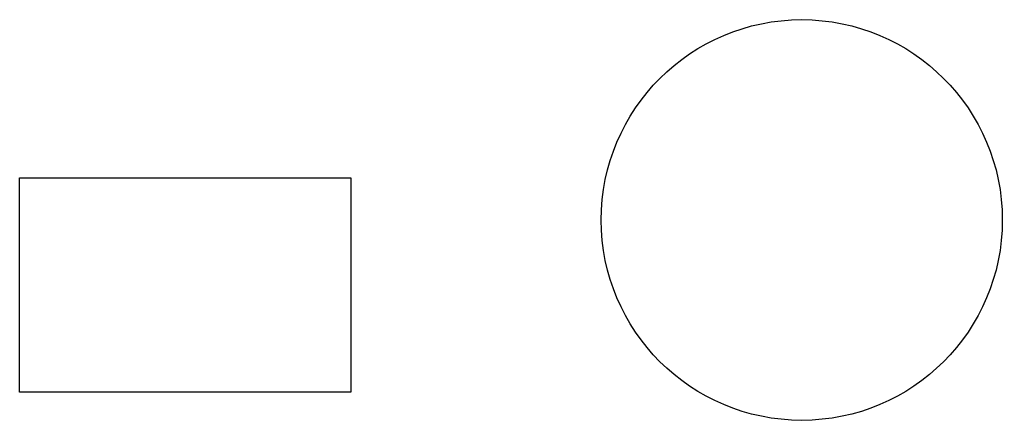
# Model space of a CAD drawing. Extents: x -1.97 to 1.93, y 1.28 to 2.87.
import ezdxf

# ---------------------------------------------------------------- set-up
doc = ezdxf.new("R2010")
doc.units = 0
doc.layers.add('Default', color=7, linetype='Continuous')

msp = doc.modelspace()

# ---------------------------------------------------------------- linework, layer by layer
at = {"layer": 'Default'}
msp.add_lwpolyline([(-1.9723, 2.2432), (-0.6567, 2.2432), (-0.6567, 1.39), (-1.9723, 1.39)], close=True, dxfattribs=at)
msp.add_circle((1.136, 2.0751), 0.797, dxfattribs=at)

doc.saveas('drawing.dxf')
